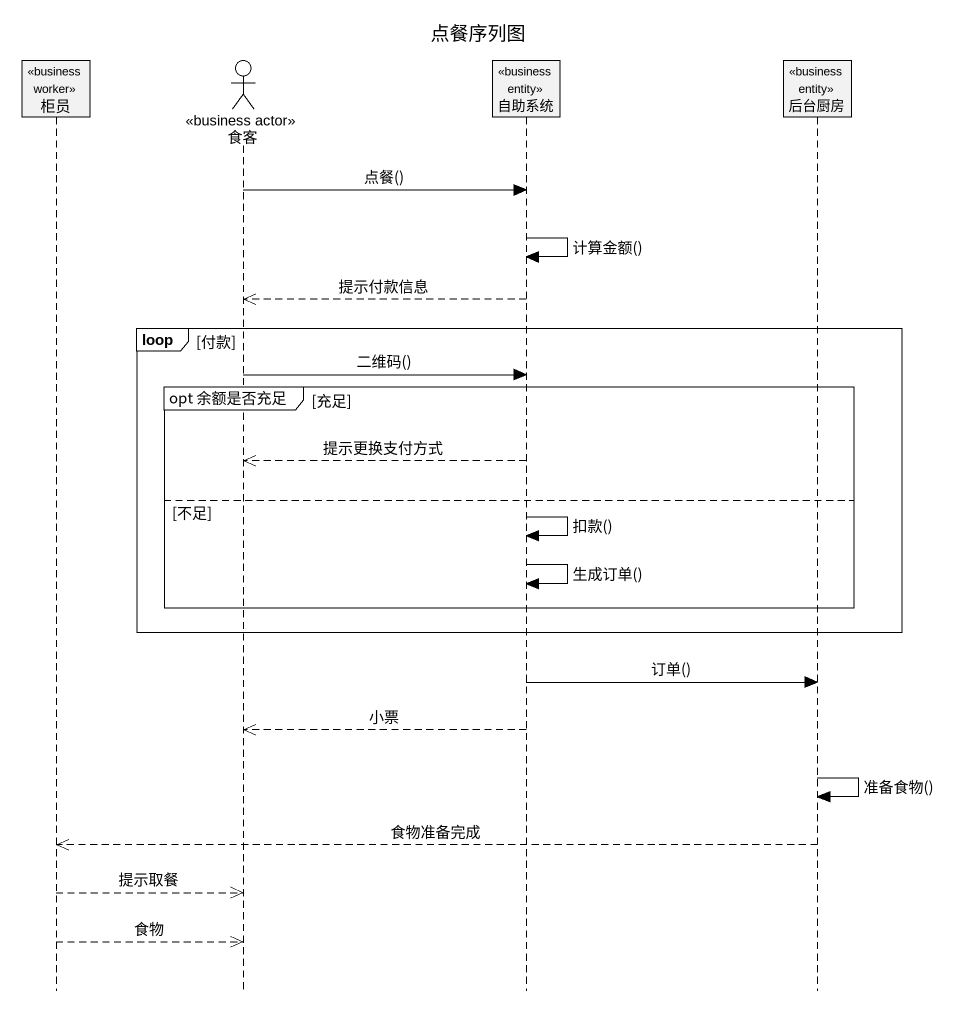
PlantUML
@startuml
title 点餐序列图
hide footbox
participant 柜员 <<business worker>>
actor 食客 <<business actor>>
participant 自助系统 <<business entity>>
participant 后台厨房 <<business entity>>

食客 -> 自助系统 : 点餐()
自助系统 -> 自助系统 : 计算金额()
自助系统 -->> 食客 : 提示付款信息
loop 付款
  食客 -> 自助系统 : 二维码()
  group opt 余额是否充足 [充足]
    自助系统 -->> 食客 : 提示更换支付方式
  else 不足
    自助系统 -> 自助系统 : 扣款()
    自助系统 -> 自助系统 : 生成订单()
  end
end
自助系统 -> 后台厨房 : 订单()
自助系统 -->> 食客 : 小票
后台厨房 -> 后台厨房 : 准备食物()
后台厨房 -->> 柜员 : 食物准备完成
柜员 -->> 食客 : 提示取餐
柜员 -->> 食客 : 食物
@enduml
